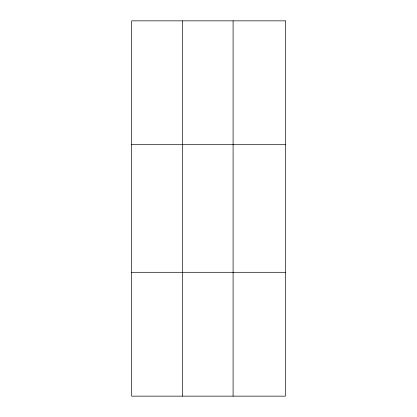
<?xml version="1.0" encoding="UTF-8"?>
<svg xmlns="http://www.w3.org/2000/svg" width="417" height="417" viewBox="0 0 417 417"><rect width="100%" height="100%" fill="white"/><g stroke="black" fill="none" stroke-linecap="round" stroke-linejoin="round"><path stroke-width="0.63" d="M182.37 20.85L182.37 396.15M233.098 20.85L233.098 396.15M131.642 144.699L285.358 144.699M131.642 272.301L285.358 272.301M285.358 20.85L285.358 396.15L131.642 396.15L131.642 20.85L285.358 20.85"/></g></svg>
